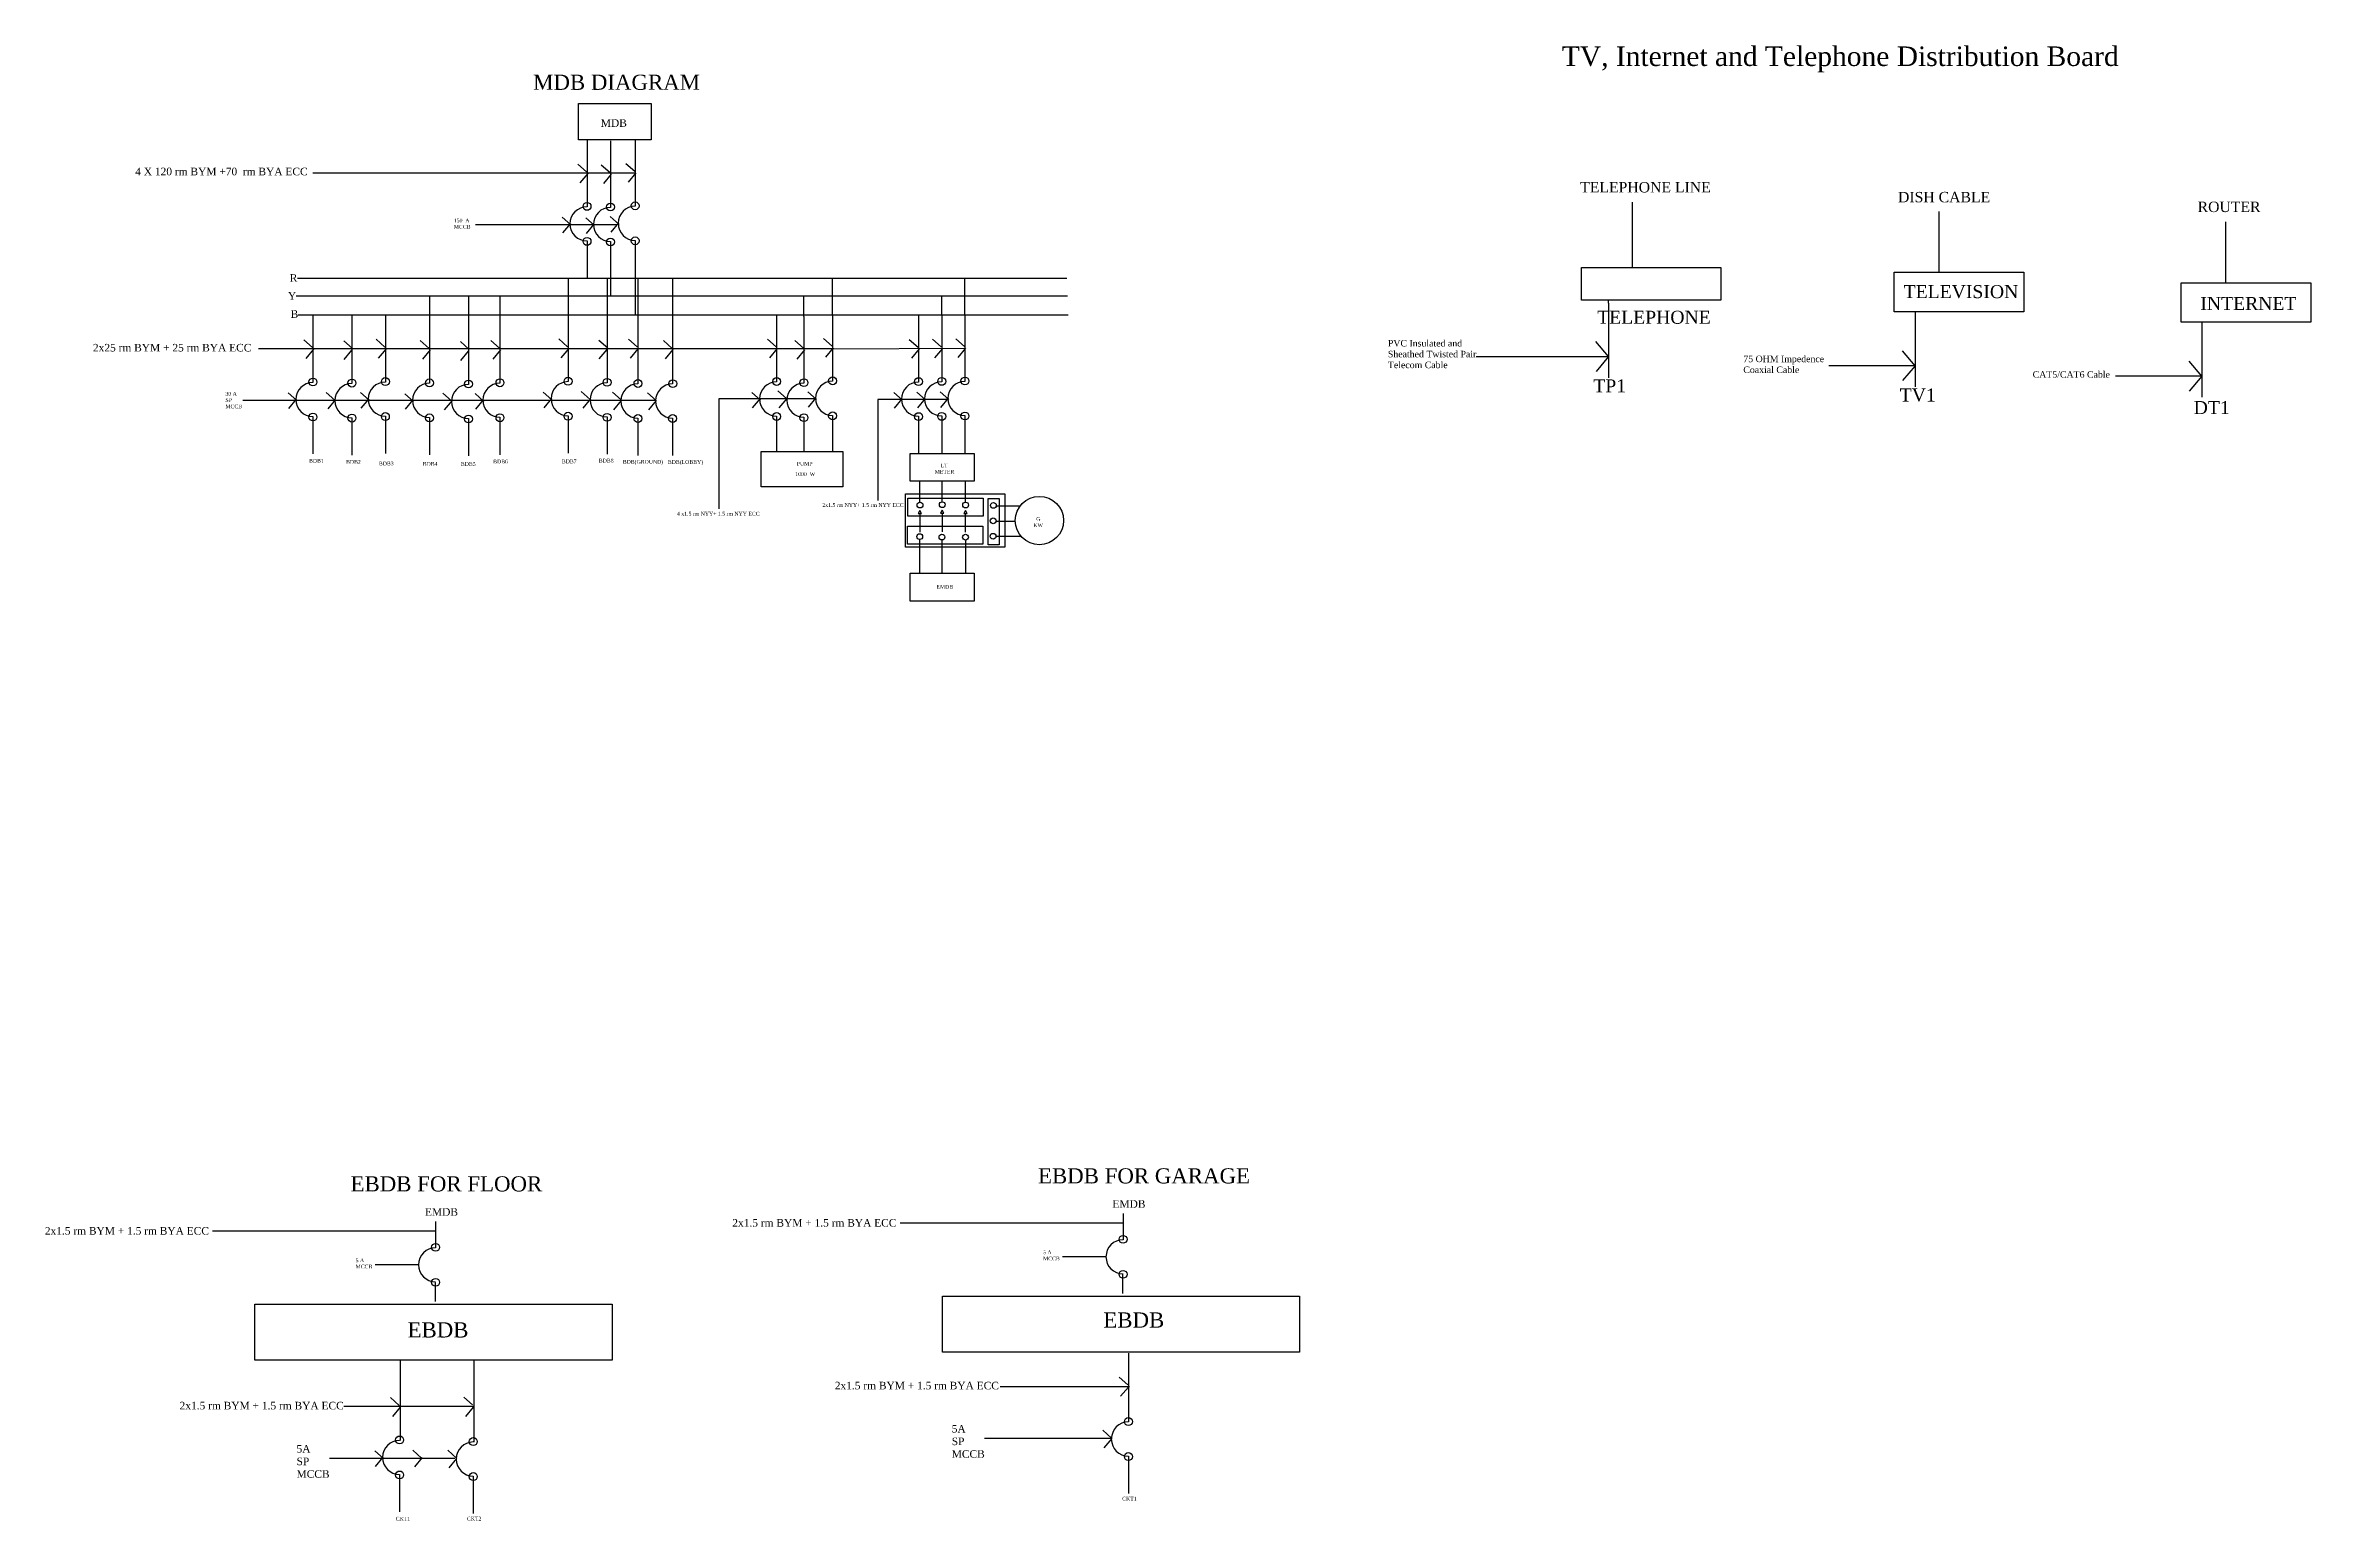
# Model space of a CAD drawing. Header units: inches. Extents: x -2152 to 9073, y -5017 to 214.
# Drawn here: x -1210 to 2385, y -5017 to -2676 of the extents above; entities that cross this region are included whole.
import ezdxf

# ---------------------------------------------------------------- set-up
doc = ezdxf.new("R2010")
doc.units = ezdxf.units.IN
doc.header["$LTSCALE"] = 15
doc.header["$MEASUREMENT"] = 0
doc.styles.get("Standard").update_dxf_attribs({"font": 'times.ttf'})

msp = doc.modelspace()

# ---------------------------------------------------------------- linework, layer by layer
for p, q in [((-349.9846, -2826.7434), (-349.9846, -2932.59212)), ((-312.71604, -2827.67464), (-312.71604, -2933.52337)), ((-273.58405, -2825.81215), (-273.58405, -2931.66087)), ((-364.61799, -2864.85093), (-350.74765, -2877.16212)), ((-327.34943, -2865.78218), (-313.47909, -2878.09336)), ((-288.21745, -2863.91968), (-274.3471, -2876.23087)), ((-784.87664, -2878.58901), (-273.89782, -2878.58901)), ((-348.99042, -2879.72053), (-361.30967, -2894.51939)), ((-311.72186, -2880.65177), (-324.04111, -2895.45063)), ((-272.58987, -2878.78928), (-284.90912, -2893.58814)), ((1308.57155, -2925.37112), (1308.57155, -3013.9163)), ((1794.88619, -2939.86764), (1794.88619, -3028.41282)), ((-303.05239, -2961.09484), (-526.95857, -2961.09484)), ((-389.43035, -2949.15764), (-375.56, -2961.46882)), ((-376.37093, -2959.06802), (-388.69018, -2973.86688)), ((-352.16179, -2950.08888), (-338.29144, -2962.40007)), ((-339.10237, -2959.99927), (-351.42162, -2974.79813)), ((-313.0298, -2948.22639), (-299.15945, -2960.53757)), ((-299.97038, -2958.13677), (-312.28963, -2972.93563)), ((2249.92378, -2956.41006), (2249.92378, -3044.95524)), ((-349.9846, -2986.7956), (-349.9846, -3046.12667)), ((-312.71604, -2987.72685), (-312.71604, -3047.05792)), ((-273.58405, -2985.86435), (-273.58405, -3045.19543)), ((1308.57155, -3013.9163), (1308.57155, -3022.77082)), ((-809.19784, -3045.8198), (411.36816, -3045.8198)), ((-380.06328, -3046.3259), (-380.06328, -3210.05345)), ((-318.15478, -3046.3259), (-318.15478, -3211.79621)), ((-312.71604, -3047.05792), (-312.71604, -3073.70166)), ((-273.58405, -3045.19543), (-273.58405, -3103.81407)), ((-269.19975, -3045.84617), (-269.19975, -3213.60904)), ((-214.26689, -3045.28122), (-214.26689, -3213.60904)), ((39.66582, -3103.81407), (39.66582, -3045.8198)), ((249.67565, -3103.81407), (249.67565, -3045.8198)), ((1308.57155, -3022.77082), (1308.57155, -3028.71318)), ((1794.88619, -3028.41282), (1794.88619, -3036.47338)), ((2249.92378, -3044.95524), (2249.92378, -3053.0158)), ((-811.42985, -3073.70166), (412.34015, -3073.70166)), ((-599.9311, -3073.52355), (-599.9311, -3212.66921)), ((-538.0226, -3073.52355), (-538.0226, -3214.41197)), ((-488.17384, -3074.17747), (-488.17384, -3212.3999)), ((-5.87381, -3106.48803), (-5.87381, -3073.70166)), ((212.84119, -3104.40539), (212.84119, -3073.70166)), ((1270.99096, -3085.38491), (1270.99096, -3080.56575)), ((1270.99096, -3085.38491), (1270.99096, -3203.74125)), ((-808.63984, -3103.81407), (413.31212, -3103.81407)), ((-784.97298, -3105.41034), (-784.97298, -3211.25907)), ((-723.06448, -3104.58381), (-723.06448, -3213.00182)), ((-669.9704, -3104.75211), (-669.9704, -3210.60083)), ((-49.10553, -3104.60934), (-49.10553, -3210.45806)), ((-5.87381, -3106.48803), (-5.87381, -3212.33676)), ((39.66582, -3103.57086), (39.66582, -3209.41959)), ((176.05241, -3104.78781), (176.05241, -3210.63654)), ((212.84119, -3104.40539), (212.84119, -3210.25412)), ((249.67565, -3103.81159), (249.67565, -3209.66031)), ((1757.30561, -3099.88143), (1757.30561, -3099.01877)), ((1757.30561, -3099.88143), (1757.30561, -3218.23777)), ((2212.3432, -3116.42386), (2212.3432, -3115.56119)), ((2212.3432, -3116.42386), (2212.3432, -3234.78019)), ((-871.56216, -3157.48215), (-613.42719, -3157.48215)), ((-799.60638, -3143.51788), (-785.73603, -3155.82906)), ((-783.9788, -3158.38747), (-796.29806, -3173.18633)), ((-735.92138, -3145.17096), (-722.05103, -3157.48214)), ((-723.60212, -3160.04055), (-735.92137, -3174.83941)), ((-684.60379, -3142.85965), (-670.73345, -3155.17083)), ((-668.97622, -3157.72924), (-681.29547, -3172.5281)), ((-614.88091, -3157.48215), (-356.74594, -3157.48215)), ((-614.56449, -3144.92802), (-600.69415, -3157.2392)), ((-598.93692, -3159.79762), (-611.25617, -3174.59648)), ((-550.87949, -3146.5811), (-537.00915, -3158.89228)), ((-538.56023, -3161.45069), (-550.87949, -3176.24955)), ((-502.80724, -3144.65871), (-488.93689, -3156.96989)), ((-487.17966, -3159.5283), (-499.49891, -3174.32716)), ((-394.69668, -3142.31226), (-380.82633, -3154.62344)), ((-379.06911, -3157.18186), (-391.38836, -3171.98072)), ((-380.51976, -3157.48215), (38.87782, -3157.48215)), ((-331.01168, -3143.96534), (-317.14134, -3156.27652)), ((-318.69242, -3158.83493), (-331.01167, -3173.63379)), ((-284.05649, -3142.42717), (-270.18615, -3154.73835)), ((-269.256, -3158.12331), (-281.57525, -3172.92217)), ((-228.64228, -3144.9068), (-214.77193, -3157.21798)), ((-213.84178, -3158.94984), (-226.16103, -3173.7487)), ((-63.73892, -3142.71687), (-49.86858, -3155.02806)), ((-48.11135, -3157.58647), (-60.4306, -3172.38533)), ((-20.5072, -3144.59557), (-6.63686, -3156.90675)), ((-4.87963, -3159.46517), (-17.19888, -3174.26403)), ((25.03242, -3141.6784), (38.90277, -3153.98958)), ((40.66, -3156.54799), (28.34075, -3171.34685)), ((39.66582, -3157.74228), (250.66983, -3156.78872)), ((161.41901, -3142.89535), (175.28936, -3155.20653)), ((177.04659, -3157.76494), (164.72733, -3172.5638)), ((198.2078, -3142.51293), (212.07814, -3154.82411)), ((213.83537, -3157.38253), (201.51612, -3172.18139)), ((235.04226, -3141.91913), (248.9126, -3154.23031)), ((250.66983, -3156.78872), (238.35058, -3171.58758)), ((1270.99096, -3170.18625), (1251.00724, -3146.51123)), ((1757.30561, -3184.68277), (1737.32188, -3161.00775)), ((1060.88022, -3170.18625), (1270.99096, -3170.18625)), ((1270.99096, -3170.18625), (1251.11724, -3193.95369)), ((1757.30561, -3184.68277), (1620.28111, -3184.68277)), ((1757.30561, -3184.68277), (1737.43188, -3208.45021)), ((2212.3432, -3201.2252), (2192.35948, -3177.55017)), ((-824.41873, -3227.82458), (-810.54838, -3240.13577)), ((-764.042, -3226.99806), (-750.17166, -3239.30924)), ((-709.41615, -3227.16635), (-695.5458, -3239.47754)), ((-639.37685, -3229.23473), (-625.5065, -3241.54591)), ((-579.00012, -3228.4082), (-565.12977, -3240.71938)), ((-527.61959, -3228.96541), (-513.74924, -3241.2766)), ((-419.50903, -3226.61897), (-405.63869, -3238.93015)), ((-359.13231, -3225.79244), (-345.26196, -3238.10362)), ((-309.69592, -3226.7339), (-295.82558, -3239.04508)), ((-254.28171, -3227.56042), (-240.41136, -3239.87161)), ((-88.55128, -3227.02358), (-74.68093, -3239.33476)), ((-47.22409, -3224.44146), (-33.35374, -3236.75265)), ((0.22007, -3225.9851), (14.09042, -3238.29629)), ((136.60666, -3227.20205), (150.477, -3239.51324)), ((173.39544, -3226.81964), (187.26579, -3239.13082)), ((210.2299, -3226.22583), (224.10025, -3238.53702)), ((2212.3432, -3201.2252), (2075.3187, -3201.2252)), ((2212.3432, -3201.2252), (2192.46948, -3224.99263)), ((-896.37451, -3239.30925), (-641.21837, -3239.30925)), ((-811.35931, -3237.73497), (-823.67856, -3252.53383)), ((-784.97298, -3265.46255), (-784.97298, -3324.79362)), ((-749.24151, -3238.5615), (-761.56076, -3253.36036)), ((-723.06448, -3267.2053), (-723.06448, -3326.53638)), ((-696.35673, -3237.07674), (-708.67598, -3251.87559)), ((-669.9704, -3264.80431), (-669.9704, -3324.13539)), ((-643.0752, -3239.30925), (-384.53712, -3239.30925)), ((-626.31743, -3239.14511), (-638.63668, -3253.94397)), ((-599.9311, -3266.87269), (-599.9311, -3326.20376)), ((-564.19962, -3239.97164), (-576.51888, -3254.7705)), ((-538.0226, -3268.61545), (-538.0226, -3327.94652)), ((-514.56017, -3238.8758), (-526.87942, -3253.67466)), ((-488.17384, -3266.60338), (-488.17384, -3325.93445)), ((-406.44961, -3236.52935), (-418.76887, -3251.32821)), ((-405.62839, -3239.38201), (-242.15303, -3239.38201)), ((-380.06328, -3264.25693), (-380.06328, -3323.588)), ((-344.33181, -3237.35588), (-356.65106, -3252.15474)), ((-318.15478, -3265.99969), (-318.15478, -3325.33076)), ((-295.72251, -3239.95041), (-308.04176, -3254.74927)), ((-269.19975, -3267.81252), (-269.19975, -3327.1436)), ((-240.30829, -3239.95041), (-252.62755, -3254.74927)), ((-214.26689, -3267.81252), (-214.26689, -3327.1436)), ((12.70852, -3237.461), (-140.7156, -3237.461)), ((-140.7156, -3237.461), (-140.7156, -3411.71932)), ((-75.49186, -3236.93396), (-87.81111, -3251.73282)), ((-49.10553, -3264.66154), (-49.10553, -3321.10998)), ((-33.11686, -3236.90442), (-45.43612, -3251.70328)), ((-5.87381, -3266.54024), (-5.87381, -3321.10998)), ((13.27949, -3235.89549), (0.96024, -3250.69435)), ((39.66582, -3263.62307), (39.66582, -3321.10998)), ((222.5572, -3238.09467), (111.61001, -3238.09467)), ((111.61001, -3238.09467), (111.61001, -3398.41232)), ((149.66608, -3237.11244), (137.34682, -3251.9113)), ((186.45486, -3236.73002), (174.13561, -3251.52888)), ((176.05241, -3264.84002), (176.05241, -3324.17109)), ((223.28932, -3236.13622), (210.97007, -3250.93508)), ((212.84119, -3264.4576), (212.84119, -3323.78867)), ((249.67565, -3263.8638), (249.67565, -3323.19487)), ((178.31987, -3401.32351), (178.31987, -3367.94363)), ((213.44814, -3400.829), (213.44814, -3367.44911)), ((250.55547, -3401.32351), (250.55547, -3367.94363)), ((299.42055, -3407.0521), (337.79347, -3407.0521)), ((178.13188, -3419.46325), (178.13188, -3448.68648)), ((213.55765, -3418.99939), (213.55765, -3448.22261)), ((250.221, -3419.46325), (250.221, -3448.68648)), ((298.62936, -3431.56684), (329.48593, -3431.56684)), ((177.81438, -3460.48246), (177.81438, -3514.13753)), ((213.19004, -3461.96601), (213.19004, -3513.64301)), ((250.54476, -3462.21327), (250.54476, -3513.89027)), ((299.02496, -3455.29078), (337.79347, -3455.29078)), ((-944.22017, -4557.59042), (-590.38755, -4557.59042)), ((-590.31624, -4542.63137), (-590.31624, -4584.20233)), ((146.70055, -4544.90318), (500.53316, -4544.90318)), ((500.60447, -4529.94414), (500.60447, -4571.5151)), ((474.37463, -4598.78309), (404.61862, -4598.78309)), ((-616.54608, -4611.47032), (-686.30209, -4611.47032)), ((499.84035, -4626.92142), (499.84035, -4656.58695)), ((-591.08037, -4639.60865), (-591.08037, -4669.27419)), ((-646.71092, -4762.71768), (-646.71092, -4889.96888)), ((-529.46058, -4761.89115), (-529.46058, -4892.77562)), ((509.07527, -4751.3949), (509.07527, -4860.68429)), ((305.64473, -4804.29324), (510.95922, -4804.29324)), ((494.21853, -4789.50242), (508.08888, -4801.8136)), ((509.01903, -4805.19856), (496.69977, -4819.99742)), ((-735.79644, -4835.86203), (-529.15409, -4835.86203)), ((-662.07006, -4822.11017), (-648.19971, -4834.42135)), ((-646.44248, -4836.97976), (-658.76173, -4851.77862)), ((-545.45204, -4821.28362), (-531.58169, -4833.5948)), ((-530.65154, -4836.97976), (-542.97079, -4851.77862)), ((280.83238, -4886.12034), (480.95758, -4886.12034)), ((468.5791, -4873.80914), (482.44944, -4886.12033)), ((482.55252, -4887.02566), (470.23326, -4901.82452)), ((-758.83819, -4917.90154), (-559.51899, -4917.90154)), ((-686.88241, -4906.41687), (-673.01206, -4918.72806)), ((-673.82299, -4916.32726), (-686.14224, -4931.12612)), ((-626.50568, -4905.59035), (-612.63534, -4917.90153)), ((-611.70519, -4917.15379), (-624.02444, -4931.95265)), ((-571.09147, -4905.59035), (-557.22112, -4917.90153)), ((-557.11805, -4918.80686), (-569.4373, -4933.60572)), ((509.07527, -4914.88777), (509.07527, -4974.21884)), ((-647.43666, -4944.05484), (-647.43666, -5003.38591)), ((-530.5953, -4946.66897), (-530.5953, -5006.00005))]:
    msp.add_line(p, q)
for points in [[(-363.34235, -2768.61488), (-247.98025, -2768.61488), (-247.98025, -2826.35223), (-363.34235, -2826.35223)], [(1228.14101, -3028.71318), (1448.92604, -3028.71318), (1448.92604, -3080.56575), (1228.14101, -3080.56575)], [(1724.41268, -3036.47338), (1930.12918, -3036.47338), (1930.12918, -3099.01877), (1724.41268, -3099.01877)], [(2179.45027, -3053.0158), (2385.16677, -3053.0158), (2385.16677, -3115.56119), (2179.45027, -3115.56119)], [(-73.75423, -3321.0531), (55.82137, -3321.0531), (55.82137, -3376.9782), (-73.75423, -3376.9782)], [(162.97147, -3323.80189), (264.53592, -3323.80189), (264.53592, -3368.01948), (162.97147, -3368.01948)], [(155.31332, -3388.0827), (312.95629, -3388.0827), (312.95629, -3472.78118), (155.31332, -3472.78118)], [(159.05188, -3394.93332), (278.68608, -3394.93332), (278.68608, -3423.58133), (159.05188, -3423.58133)], [(178.19875, -3414.48314), (175.50202, -3419.15401), (180.89548, -3419.15401)], [(213.46982, -3414.17389), (210.77309, -3418.84477), (216.16656, -3418.84477)], [(250.44257, -3414.48314), (247.74584, -3419.15401), (253.1393, -3419.15401)], [(286.78632, -3395.5561), (304.23297, -3395.5561), (304.23297, -3469.04448), (286.78632, -3469.04448)], [(158.4288, -3439.1509), (278.06299, -3439.1509), (278.06299, -3467.79892), (158.4288, -3467.79892)], [(162.88439, -3513.88315), (264.44883, -3513.88315), (264.44883, -3558.10074), (162.88439, -3558.10074)], [(213.85904, -4660.92056), (780.6268, -4660.92056), (780.6268, -4749.80124), (213.85904, -4749.80124)], [(-877.06167, -4673.6078), (-310.29391, -4673.6078), (-310.29391, -4762.48847), (-877.06167, -4762.48847)]]:
    msp.add_lwpolyline(points, close=True)
for centre, radius in [((-349.9829, -2931.94658), 6.25749), ((-312.71434, -2932.87783), 6.25749), ((-273.58235, -2931.01533), 6.25749), ((-349.98697, -2987.48183), 6.25749), ((-312.71841, -2988.41307), 6.25749), ((-273.58642, -2986.55058), 6.25749), ((-784.97128, -3210.61353), 6.25749), ((-723.06278, -3212.35629), 6.25749), ((-669.9687, -3209.95529), 6.25749), ((-599.9294, -3212.02367), 6.25749), ((-538.0209, -3213.76643), 6.25749), ((-488.17214, -3211.75436), 6.25749), ((-380.06159, -3209.40791), 6.25749), ((-318.15309, -3211.15067), 6.25749), ((-269.19805, -3212.9635), 6.25749), ((-213.90992, -3213.22766), 6.25749), ((-49.10383, -3209.81252), 6.25749), ((-5.87211, -3211.69122), 6.25749), ((39.66752, -3208.77405), 6.25749), ((176.0541, -3209.991), 6.25749), ((212.84289, -3209.60858), 6.25749), ((249.67735, -3209.01478), 6.25749), ((-784.97536, -3266.14877), 6.25749), ((-723.06686, -3267.89153), 6.25749), ((-669.97277, -3265.49054), 6.25749), ((-599.93347, -3267.55892), 6.25749), ((-538.02497, -3269.30167), 6.25749), ((-488.17621, -3267.2896), 6.25749), ((-380.06566, -3264.94316), 6.25749), ((-318.15716, -3266.68591), 6.25749), ((-269.20213, -3268.49875), 6.25749), ((-214.26926, -3268.49875), 6.25749), ((-49.1079, -3265.34777), 6.25749), ((-5.87618, -3267.22647), 6.25749), ((39.66344, -3264.30929), 6.25749), ((176.05003, -3265.52624), 6.25749), ((212.83882, -3265.14383), 6.25749), ((249.67328, -3264.55002), 6.25749), ((178.36783, -3405.85667), 4.59622), ((213.69201, -3405.29642), 4.59622), ((250.81303, -3405.75828), 4.59622), ((294.86535, -3406.37408), 4.59622), ((367.85885, -3430.38064), 38.35371), ((294.25522, -3455.37368), 4.59622), ((294.40925, -3430.89531), 4.59622), ((177.96325, -3455.98948), 4.59622), ((213.23592, -3456.60529), 4.59622), ((250.51095, -3456.72673), 4.59622), ((500.60617, -4570.86956), 6.25749), ((-590.31454, -4583.55679), 6.25749), ((-590.31861, -4639.09204), 6.25749), ((500.6021, -4626.4048), 6.25749), ((-647.43496, -4889.20582), 6.25749), ((-530.5936, -4891.81995), 6.25749), ((509.07697, -4860.03875), 6.25749), ((509.0729, -4915.574), 6.25749), ((-647.43904, -4944.74106), 6.25749), ((-530.59767, -4947.3552), 6.25749)]:
    msp.add_circle(centre, radius)
for centre in [(-349.9846, -2959.69386), (-312.71604, -2960.62511), (-273.58405, -2958.76261), (-784.97298, -3238.36081), (-723.06448, -3240.10356), (-669.9704, -3237.70257), (-599.9311, -3239.77095), (-538.0226, -3241.51371), (-488.17384, -3239.50164), (-380.06328, -3237.15519), (-318.15478, -3238.89795), (-269.19975, -3240.71078), (-214.26689, -3240.71078), (-49.10553, -3237.5598), (-5.87381, -3239.4385), (39.66582, -3236.52133), (176.05241, -3237.73828), (212.84119, -3237.35586), (249.67565, -3236.76206), (-590.31624, -4611.30407), (500.60447, -4598.61684), (509.07527, -4887.78603), (-647.43666, -4916.9531), (-530.5953, -4919.56723)]:
    msp.add_arc(centre, 27.10174, 90, 270)

# ---------------------------------------------------------------- texts
at = {"insert": (1196.85103, -2678.22086), "char_height": 30.981544, "attachment_point": 1}
msp.add_mtext_dynamic_manual_height_columns('TV, Internet and Telephone Distribution Board', width=1062.5160997, gutter_width=140.70901, heights=[0], dxfattribs=at)
at = {"attachment_point": 1}
for s, insert, char_height, width in [('MDB DIAGRAM', (-435.53983, -2723.00708), 24, 515.1020556), ('MDB', (-328.14267, -2793.74083), 12, 276.1744954), ('4 X 120 rm BYM +70  rm BYA ECC', (-1066.9136, -2870.57759), 12, 276.1744954), ('TELEPHONE LINE', (1225.94402, -2893.28879), 16.5234901, 215.2556409), ('DISH CABLE', (1730.30397, -2908.98811), 16.52349, 215.2556409), ('ROUTER', (2205.72527, -2924.39853), 16.52349, 215.2556409), ('150  A\\PMCCB', (-561.40644, -2951.30572), 6, 31.4289386), ('R', (-821.73357, -3039.42972), 12, 11.0884508), ('Y', (-824.60311, -3067.83658), 12, 11.0884508), ('TELEVISION', (1739.21882, -3056.87377), 20.654363, 142.963912), ('INTERNET', (2210.11041, -3075.6802), 20.654363, 142.963912), ('B', (-820.33832, -3096.81814), 12, 11.0884508), ('2x25 rm BYM + 25 rm BYA ECC', (-1134.06235, -3150.12363), 12, 276.1744954), ('{\\C6;PVC Insulated and Sheathed Twisted Pair Telecom Cable}', (920.79424, -3143.87687), 10.3271813, 167.7916256), ('{\\C6;75 OHM Impedence Coaxial Cable}', (1484.83401, -3168.79408), 10.3271813, 167.7916256), ('{\\C6;CAT5/CAT6 Cable}', (1943.95936, -3193.44076), 10.3271813, 167.7916256), ('30 A\\PSP\\PMCCB', (-923.81942, -3226.29411), 6, 47.143429), ('TP1', (1246.76712, -3206.38585), 20.654363, 75.4551621), ('TV1', (1733.08176, -3220.88237), 20.654363, 75.4551621), ('DT1', (2199.44364, -3240.82079), 20.654363, 75.4551621), ('BDB1', (-791.14792, -3332.63605), 6, 31.3902084), ('BDB2', (-732.47494, -3334.40896), 6, 31.3902084), ('BDB3', (-680.29589, -3336.92032), 6, 31.3902084), ('BDB4', (-610.69573, -3337.54358), 6, 31.3902084), ('BDB5', (-550.14605, -3337.75353), 6, 31.3902084), ('BDB6', (-498.94957, -3333.77816), 6, 31.3902084), ('BDB7', (-389.91097, -3333.53101), 6, 31.3902084), ('BDB8', (-331.24922, -3332.38136), 6, 31.3902084), ('BDB(GROUND)', (-293.25083, -3334.24914), 6, 34.0565793), ('BDB(LOBBY)', (-221.74763, -3334.55669), 6, 31.3902084), ('PUMP', (-17.1614, -3337.2721), 6, 31.3902084), ('    LT METER', (201.70808, -3340.02221), 6, 31.3902084), ('1000  W', (-19.56807, -3353.7679), 6, 31.3902084), ('2x1.5 rm NYY+ 1.5 rm NYY ECC', (23.41881, -3402.80292), 6, 276.1744954), ('4 x1.5 rm NYY+ 1.5 rm NYY ECC', (-207.2997, -3416.58309), 6, 276.1744954), ('    G                        KW', (353.61736, -3424.77604), 6, 31.3902084), ('EMDB', (204.47725, -3532.58156), 6, 31.3902084), ('EBDB FOR FLOOR', (-725.24155, -4470.90143), 24, 515.1020556), ('EBDB FOR GARAGE', (365.67916, -4458.2142), 24, 515.1020556), ('EMDB', (-607.15497, -4521.47459), 12, 276.1744954), ('EMDB', (483.76575, -4508.78735), 12, 276.1744954), ('2x1.5 rm BYM + 1.5 rm BYA ECC', (-1210.4234, -4551.43151), 12, 276.1744954), ('2x1.5 rm BYM + 1.5 rm BYA ECC', (-119.50268, -4538.74427), 12, 276.1744954), ('5 A\\PMCCB', (-717.23136, -4601.09417), 6, 31.4289386), ('5 A\\PMCCB', (373.68936, -4588.40694), 6, 31.4289386), ('EBDB', (-634.80926, -4702.63591), 24, 115.9895119), ('EBDB', (469.28201, -4686.89542), 24, 115.9895119), ('2x1.5 rm BYM + 1.5 rm BYA ECC', (43.14454, -4796.93471), 12, 276.1744954), ('2x1.5 rm BYM + 1.5 rm BYA ECC', (-996.52603, -4828.71592), 12, 276.1744954), ('5A\\PSP\\PMCCB', (228.72648, -4865.45692), 12, 47.143429), ('5A\\PSP\\PMCCB', (-810.94409, -4897.23812), 12, 47.143429), ('CKT1', (499.21464, -4979.35062), 6, 31.3902084), ('CKT1', (-653.6116, -5011.22834), 6, 31.3902084), ('CKT2', (-540.45593, -5011.13183), 6, 31.3902084)]:
    msp.add_mtext(s, dxfattribs=dict(at, insert=insert, char_height=char_height, width=width))
at = {"insert": (1252.90418, -3097.50452), "char_height": 20.654363, "attachment_point": 1}
msp.add_mtext('TELEPHONE', dxfattribs=at)

doc.saveas('drawing.dxf')
